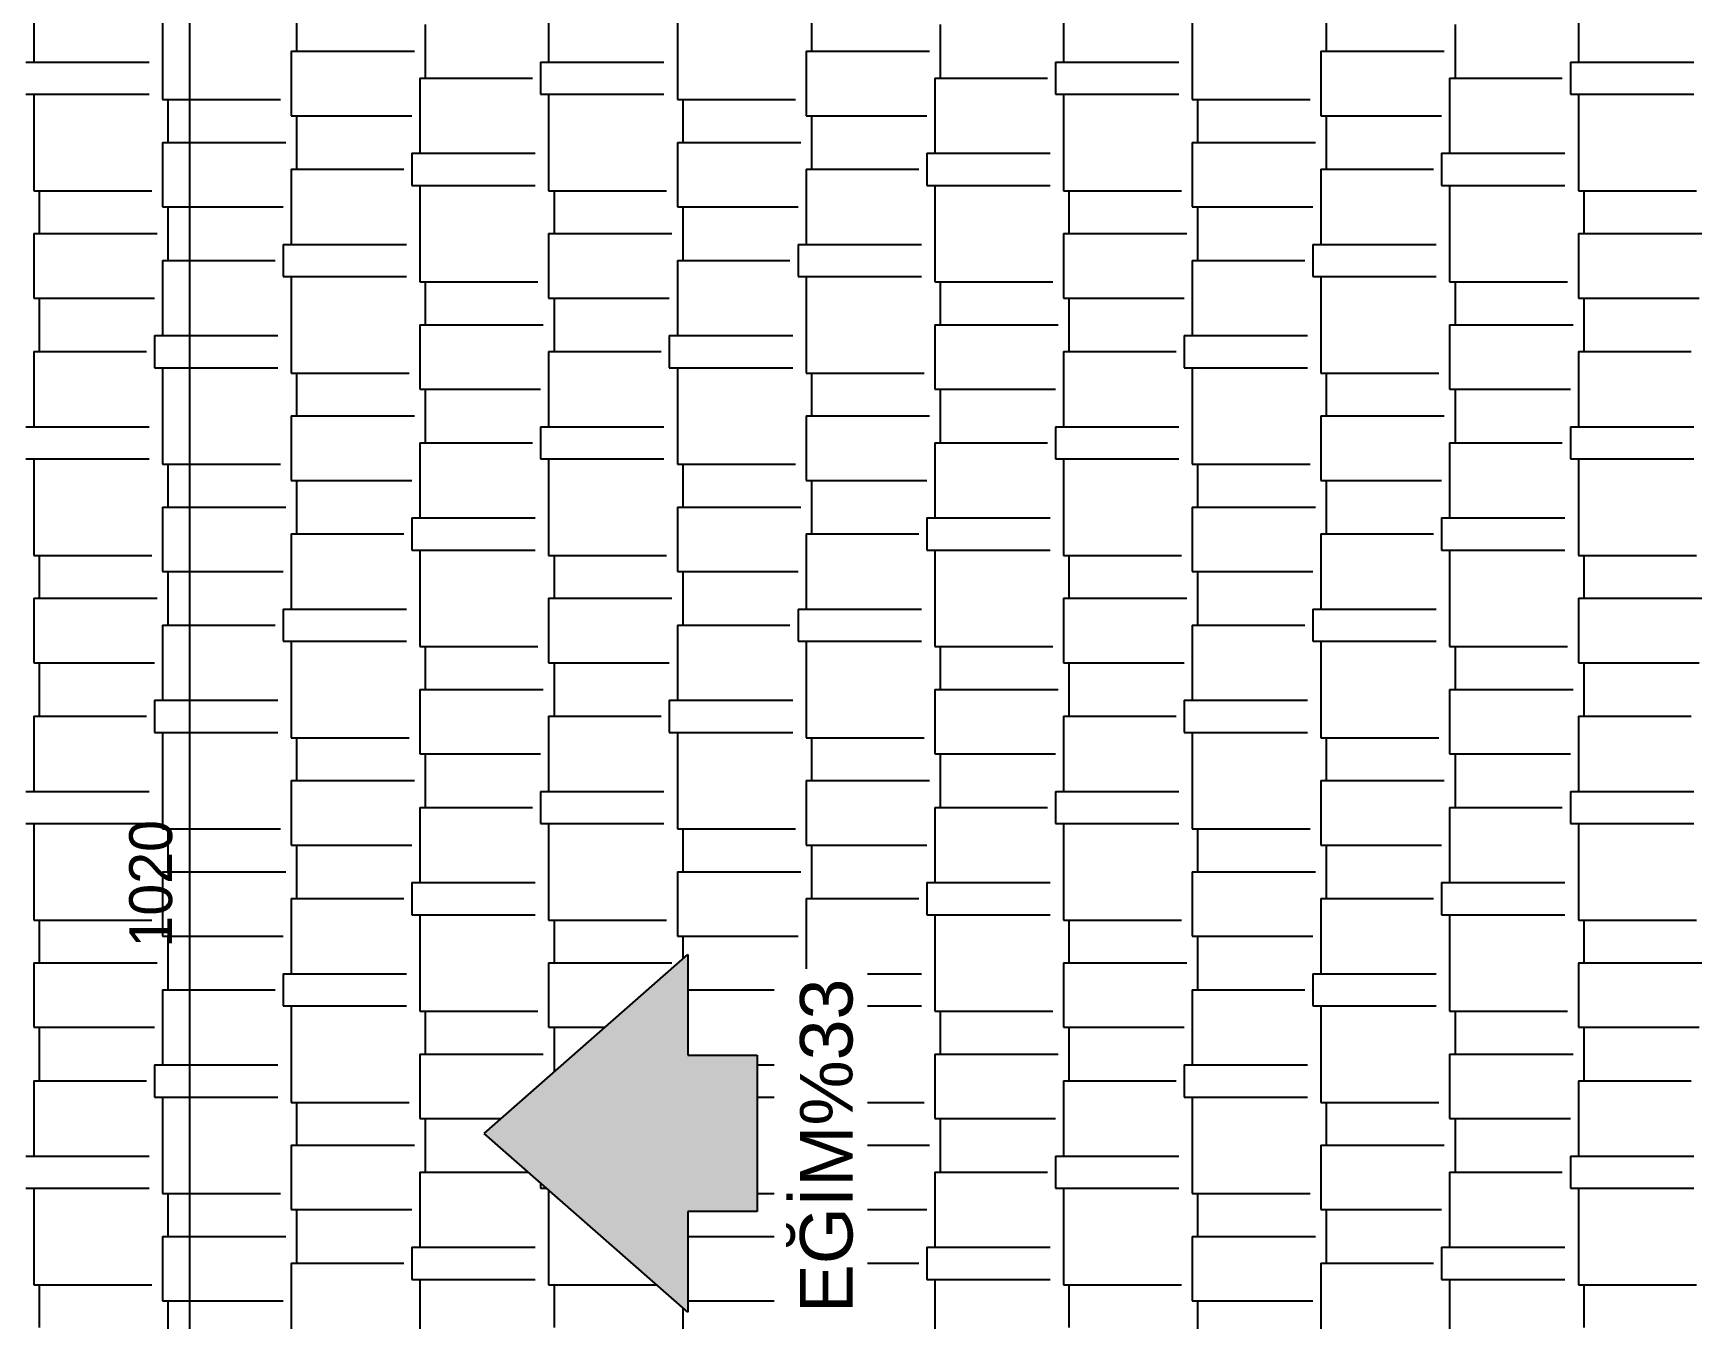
# Model space of a CAD drawing. Extents: x 182769.15 to 182771.38, y 101811.72 to 101812.21.
# Drawn here: x 182769.9969 to 182770.059, y 101812.0005 to 101812.0484 of the extents above; entities that cross this region are included whole.
import ezdxf

# ---------------------------------------------------------------- set-up
doc = ezdxf.new("R2010")
doc.units = 0
doc.header["$MEASUREMENT"] = 0
for name, color, linetype in [('Boya_Renk', 40, 'Continuous'), ('iç yatay', 3, 'Continuous'), ('TARAMA', 15, 'Continuous'), ('YAZıMAHAL', 4, 'Continuous')]:
    doc.layers.add(name, color=color, linetype=linetype)
doc.layers.add('Standard', color=7, linetype='Continuous', lineweight=25)
doc.styles.add('ARIAL', font='arial.ttf', dxfattribs={"height": 10})
doc.styles.add('İÇ ÖLÇÜ', font='stylu.ttf', dxfattribs={"height": 8})

msp = doc.modelspace()

# ---------------------------------------------------------------- hatches: boundary and pattern name
at = {"layer": 'Boya_Renk', "linetype": 'ByBlock', "lineweight": 18}
h = msp.add_hatch(color=7, dxfattribs=at)
h.dxf.hatch_style = 2
h.paths.add_polyline_path([(182770.021298, 101812.000753), (182770.013706, 101812.00742), (182770.021298, 101812.014088), (182770.021298, 101812.010338), (182770.023891, 101812.010338), (182770.023891, 101812.004503), (182770.021298, 101812.004503)])

# ---------------------------------------------------------------- linework, layer by layer
at = {"layer": 'iç yatay'}
msp.add_line((182770.002722, 101812.120224), (182770.002722, 101811.915424), dxfattribs=at)
at = {"layer": 'Standard', "color": 7, "linetype": 'ByBlock', "lineweight": 25}
for p, q in [((182770.013706, 101812.00742), (182770.021298, 101812.014088)), ((182770.021298, 101812.014088), (182770.021298, 101812.010338)), ((182770.021298, 101812.010338), (182770.023891, 101812.010338)), ((182770.023891, 101812.010338), (182770.023891, 101812.004503)), ((182770.021298, 101812.000753), (182770.013706, 101812.00742)), ((182770.021298, 101812.004503), (182770.021298, 101812.000753)), ((182770.023891, 101812.004503), (182770.021298, 101812.004503))]:
    msp.add_line(p, q, dxfattribs=at)
at = {"layer": 'TARAMA'}
for p, q in [((182769.996911, 101812.050174), (182769.996911, 101812.047374)), ((182770.016111, 101812.050174), (182770.016111, 101812.047374)), ((182770.035311, 101812.050174), (182770.035311, 101812.047374)), ((182770.054511, 101812.050174), (182770.054511, 101812.047374)), ((182770.001711, 101812.049574), (182770.001711, 101812.045974)), ((182770.020911, 101812.049574), (182770.020911, 101812.045974)), ((182770.040111, 101812.049574), (182770.040111, 101812.045974)), ((182770.006711, 101812.049374), (182770.006711, 101812.047774)), ((182770.025911, 101812.049374), (182770.025911, 101812.047774)), ((182770.045111, 101812.049374), (182770.045111, 101812.047774)), ((182770.011511, 101812.048774), (182770.011511, 101812.046774)), ((182770.030711, 101812.048774), (182770.030711, 101812.046774)), ((182770.049911, 101812.048774), (182770.049911, 101812.046774)), ((182770.006511, 101812.047774), (182770.006511, 101812.045374)), ((182770.006511, 101812.047774), (182770.011111, 101812.047774)), ((182770.025711, 101812.047774), (182770.025711, 101812.045374)), ((182770.025711, 101812.047774), (182770.030311, 101812.047774)), ((182770.044911, 101812.047774), (182770.044911, 101812.045374)), ((182770.044911, 101812.047774), (182770.049511, 101812.047774)), ((182769.996611, 101812.047374), (182770.001211, 101812.047374)), ((182770.015811, 101812.047374), (182770.015811, 101812.046174)), ((182770.015811, 101812.047374), (182770.020411, 101812.047374)), ((182770.035011, 101812.047374), (182770.035011, 101812.046174)), ((182770.035011, 101812.047374), (182770.039611, 101812.047374)), ((182770.054211, 101812.047374), (182770.054211, 101812.046174)), ((182770.054211, 101812.047374), (182770.058811, 101812.047374)), ((182770.011311, 101812.046774), (182770.011311, 101812.043974)), ((182770.011311, 101812.046774), (182770.015511, 101812.046774)), ((182770.030511, 101812.046774), (182770.030511, 101812.043974)), ((182770.030511, 101812.046774), (182770.034711, 101812.046774)), ((182770.049711, 101812.046774), (182770.049711, 101812.043974)), ((182770.049711, 101812.046774), (182770.053911, 101812.046774)), ((182769.996611, 101812.046174), (182770.001211, 101812.046174)), ((182769.996911, 101812.046174), (182769.996911, 101812.042574)), ((182770.001711, 101812.045974), (182770.006111, 101812.045974)), ((182770.001911, 101812.045974), (182770.001911, 101812.044374)), ((182770.015811, 101812.046174), (182770.020411, 101812.046174)), ((182770.016111, 101812.046174), (182770.016111, 101812.042574)), ((182770.020911, 101812.045974), (182770.025311, 101812.045974)), ((182770.021111, 101812.045974), (182770.021111, 101812.044374)), ((182770.035011, 101812.046174), (182770.039611, 101812.046174)), ((182770.035311, 101812.046174), (182770.035311, 101812.042574)), ((182770.040111, 101812.045974), (182770.044511, 101812.045974)), ((182770.040311, 101812.045974), (182770.040311, 101812.044374)), ((182770.054211, 101812.046174), (182770.058811, 101812.046174)), ((182770.054511, 101812.046174), (182770.054511, 101812.042574)), ((182770.006511, 101812.045374), (182770.011011, 101812.045374)), ((182770.006711, 101812.045374), (182770.006711, 101812.043374)), ((182770.025711, 101812.045374), (182770.030211, 101812.045374)), ((182770.025911, 101812.045374), (182770.025911, 101812.043374)), ((182770.044911, 101812.045374), (182770.049411, 101812.045374)), ((182770.045111, 101812.045374), (182770.045111, 101812.043374)), ((182770.001711, 101812.044374), (182770.001711, 101812.041974)), ((182770.001711, 101812.044374), (182770.006311, 101812.044374)), ((182770.011011, 101812.043974), (182770.011011, 101812.042774)), ((182770.011011, 101812.043974), (182770.015611, 101812.043974)), ((182770.020911, 101812.044374), (182770.020911, 101812.041974)), ((182770.020911, 101812.044374), (182770.025511, 101812.044374)), ((182770.030211, 101812.043974), (182770.030211, 101812.042774)), ((182770.030211, 101812.043974), (182770.034811, 101812.043974)), ((182770.040111, 101812.044374), (182770.040111, 101812.041974)), ((182770.040111, 101812.044374), (182770.044711, 101812.044374)), ((182770.049411, 101812.043974), (182770.049411, 101812.042774)), ((182770.049411, 101812.043974), (182770.054011, 101812.043974)), ((182770.006511, 101812.043374), (182770.006511, 101812.040574)), ((182770.006511, 101812.043374), (182770.010711, 101812.043374)), ((182770.025711, 101812.043374), (182770.025711, 101812.040574)), ((182770.025711, 101812.043374), (182770.029911, 101812.043374)), ((182770.044911, 101812.043374), (182770.044911, 101812.040574)), ((182770.044911, 101812.043374), (182770.049111, 101812.043374)), ((182770.011011, 101812.042774), (182770.015611, 101812.042774)), ((182770.011311, 101812.042774), (182770.011311, 101812.039174)), ((182770.030211, 101812.042774), (182770.034811, 101812.042774)), ((182770.030511, 101812.042774), (182770.030511, 101812.039174)), ((182770.049411, 101812.042774), (182770.054011, 101812.042774)), ((182770.049711, 101812.042774), (182770.049711, 101812.039174)), ((182769.996911, 101812.042574), (182770.001311, 101812.042574)), ((182769.997111, 101812.042574), (182769.997111, 101812.040974)), ((182770.001711, 101812.041974), (182770.006211, 101812.041974)), ((182770.001911, 101812.041974), (182770.001911, 101812.039974)), ((182770.016111, 101812.042574), (182770.020511, 101812.042574)), ((182770.016311, 101812.042574), (182770.016311, 101812.040974)), ((182770.020911, 101812.041974), (182770.025411, 101812.041974)), ((182770.021111, 101812.041974), (182770.021111, 101812.039974)), ((182770.035311, 101812.042574), (182770.039711, 101812.042574)), ((182770.035511, 101812.042574), (182770.035511, 101812.040974)), ((182770.040111, 101812.041974), (182770.044611, 101812.041974)), ((182770.040311, 101812.041974), (182770.040311, 101812.039974)), ((182770.054511, 101812.042574), (182770.058911, 101812.042574)), ((182770.054711, 101812.042574), (182770.054711, 101812.040974)), ((182769.996911, 101812.040974), (182769.996911, 101812.038574)), ((182769.996911, 101812.040974), (182770.001511, 101812.040974)), ((182770.016111, 101812.040974), (182770.016111, 101812.038574)), ((182770.016111, 101812.040974), (182770.020711, 101812.040974)), ((182770.035311, 101812.040974), (182770.035311, 101812.038574)), ((182770.035311, 101812.040974), (182770.039911, 101812.040974)), ((182770.054511, 101812.040974), (182770.054511, 101812.038574)), ((182770.054511, 101812.040974), (182770.059111, 101812.040974)), ((182770.006211, 101812.040574), (182770.006211, 101812.039374)), ((182770.006211, 101812.040574), (182770.010811, 101812.040574)), ((182770.025411, 101812.040574), (182770.025411, 101812.039374)), ((182770.025411, 101812.040574), (182770.030011, 101812.040574)), ((182770.044611, 101812.040574), (182770.044611, 101812.039374)), ((182770.044611, 101812.040574), (182770.049211, 101812.040574)), ((182770.001711, 101812.039974), (182770.001711, 101812.037174)), ((182770.001711, 101812.039974), (182770.005911, 101812.039974)), ((182770.020911, 101812.039974), (182770.020911, 101812.037174)), ((182770.020911, 101812.039974), (182770.025111, 101812.039974)), ((182770.040111, 101812.039974), (182770.040111, 101812.037174)), ((182770.040111, 101812.039974), (182770.044311, 101812.039974)), ((182770.006211, 101812.039374), (182770.010811, 101812.039374)), ((182770.006511, 101812.039374), (182770.006511, 101812.035774)), ((182770.011311, 101812.039174), (182770.015711, 101812.039174)), ((182770.011511, 101812.039174), (182770.011511, 101812.037574)), ((182770.025411, 101812.039374), (182770.030011, 101812.039374)), ((182770.025711, 101812.039374), (182770.025711, 101812.035774)), ((182770.030511, 101812.039174), (182770.034911, 101812.039174)), ((182770.030711, 101812.039174), (182770.030711, 101812.037574)), ((182770.044611, 101812.039374), (182770.049211, 101812.039374)), ((182770.044911, 101812.039374), (182770.044911, 101812.035774)), ((182770.049711, 101812.039174), (182770.054111, 101812.039174)), ((182770.049911, 101812.039174), (182770.049911, 101812.037574)), ((182769.996911, 101812.038574), (182770.001411, 101812.038574)), ((182769.997111, 101812.038574), (182769.997111, 101812.036574)), ((182770.016111, 101812.038574), (182770.020611, 101812.038574)), ((182770.016311, 101812.038574), (182770.016311, 101812.036574)), ((182770.035311, 101812.038574), (182770.039811, 101812.038574)), ((182770.035511, 101812.038574), (182770.035511, 101812.036574)), ((182770.054511, 101812.038574), (182770.059011, 101812.038574)), ((182770.054711, 101812.038574), (182770.054711, 101812.036574)), ((182770.001411, 101812.037174), (182770.001411, 101812.035974)), ((182770.001411, 101812.037174), (182770.006011, 101812.037174)), ((182770.011311, 101812.037574), (182770.011311, 101812.035174)), ((182770.011311, 101812.037574), (182770.015911, 101812.037574)), ((182770.020611, 101812.037174), (182770.020611, 101812.035974)), ((182770.020611, 101812.037174), (182770.025211, 101812.037174)), ((182770.030511, 101812.037574), (182770.030511, 101812.035174)), ((182770.030511, 101812.037574), (182770.035111, 101812.037574)), ((182770.039811, 101812.037174), (182770.039811, 101812.035974)), ((182770.039811, 101812.037174), (182770.044411, 101812.037174)), ((182770.049711, 101812.037574), (182770.049711, 101812.035174)), ((182770.049711, 101812.037574), (182770.054311, 101812.037574)), ((182769.996911, 101812.036574), (182769.996911, 101812.033774)), ((182769.996911, 101812.036574), (182770.001111, 101812.036574)), ((182770.016111, 101812.036574), (182770.016111, 101812.033774)), ((182770.016111, 101812.036574), (182770.020311, 101812.036574)), ((182770.035311, 101812.036574), (182770.035311, 101812.033774)), ((182770.035311, 101812.036574), (182770.039511, 101812.036574)), ((182770.054511, 101812.036574), (182770.054511, 101812.033774)), ((182770.054511, 101812.036574), (182770.058711, 101812.036574)), ((182770.001411, 101812.035974), (182770.006011, 101812.035974)), ((182770.001711, 101812.035974), (182770.001711, 101812.032374)), ((182770.006511, 101812.035774), (182770.010911, 101812.035774)), ((182770.006711, 101812.035774), (182770.006711, 101812.034174)), ((182770.020611, 101812.035974), (182770.025211, 101812.035974)), ((182770.020911, 101812.035974), (182770.020911, 101812.032374)), ((182770.025711, 101812.035774), (182770.030111, 101812.035774)), ((182770.025911, 101812.035774), (182770.025911, 101812.034174)), ((182770.039811, 101812.035974), (182770.044411, 101812.035974)), ((182770.040111, 101812.035974), (182770.040111, 101812.032374)), ((182770.044911, 101812.035774), (182770.049311, 101812.035774)), ((182770.045111, 101812.035774), (182770.045111, 101812.034174)), ((182770.011311, 101812.035174), (182770.015811, 101812.035174)), ((182770.011511, 101812.035174), (182770.011511, 101812.033174)), ((182770.030511, 101812.035174), (182770.035011, 101812.035174)), ((182770.030711, 101812.035174), (182770.030711, 101812.033174)), ((182770.049711, 101812.035174), (182770.054211, 101812.035174)), ((182770.049911, 101812.035174), (182770.049911, 101812.033174)), ((182770.006511, 101812.034174), (182770.006511, 101812.031774)), ((182770.006511, 101812.034174), (182770.011111, 101812.034174)), ((182770.025711, 101812.034174), (182770.025711, 101812.031774)), ((182770.025711, 101812.034174), (182770.030311, 101812.034174)), ((182770.044911, 101812.034174), (182770.044911, 101812.031774)), ((182770.044911, 101812.034174), (182770.049511, 101812.034174)), ((182769.996611, 101812.033774), (182770.001211, 101812.033774)), ((182770.015811, 101812.033774), (182770.015811, 101812.032574)), ((182770.015811, 101812.033774), (182770.020411, 101812.033774)), ((182770.035011, 101812.033774), (182770.035011, 101812.032574)), ((182770.035011, 101812.033774), (182770.039611, 101812.033774)), ((182770.054211, 101812.033774), (182770.054211, 101812.032574)), ((182770.054211, 101812.033774), (182770.058811, 101812.033774)), ((182770.011311, 101812.033174), (182770.011311, 101812.030374)), ((182770.011311, 101812.033174), (182770.015511, 101812.033174)), ((182770.030511, 101812.033174), (182770.030511, 101812.030374)), ((182770.030511, 101812.033174), (182770.034711, 101812.033174)), ((182770.049711, 101812.033174), (182770.049711, 101812.030374)), ((182770.049711, 101812.033174), (182770.053911, 101812.033174)), ((182769.996611, 101812.032574), (182770.001211, 101812.032574)), ((182769.996911, 101812.032574), (182769.996911, 101812.028974)), ((182770.001711, 101812.032374), (182770.006111, 101812.032374)), ((182770.001911, 101812.032374), (182770.001911, 101812.030774)), ((182770.015811, 101812.032574), (182770.020411, 101812.032574)), ((182770.016111, 101812.032574), (182770.016111, 101812.028974)), ((182770.020911, 101812.032374), (182770.025311, 101812.032374)), ((182770.021111, 101812.032374), (182770.021111, 101812.030774)), ((182770.035011, 101812.032574), (182770.039611, 101812.032574)), ((182770.035311, 101812.032574), (182770.035311, 101812.028974)), ((182770.040111, 101812.032374), (182770.044511, 101812.032374)), ((182770.040311, 101812.032374), (182770.040311, 101812.030774)), ((182770.054211, 101812.032574), (182770.058811, 101812.032574)), ((182770.054511, 101812.032574), (182770.054511, 101812.028974)), ((182770.006511, 101812.031774), (182770.011011, 101812.031774)), ((182770.006711, 101812.031774), (182770.006711, 101812.029774)), ((182770.025711, 101812.031774), (182770.030211, 101812.031774)), ((182770.025911, 101812.031774), (182770.025911, 101812.029774)), ((182770.044911, 101812.031774), (182770.049411, 101812.031774)), ((182770.045111, 101812.031774), (182770.045111, 101812.029774)), ((182770.001711, 101812.030774), (182770.001711, 101812.028374)), ((182770.001711, 101812.030774), (182770.006311, 101812.030774)), ((182770.011011, 101812.030374), (182770.011011, 101812.029174)), ((182770.011011, 101812.030374), (182770.015611, 101812.030374)), ((182770.020911, 101812.030774), (182770.020911, 101812.028374)), ((182770.020911, 101812.030774), (182770.025511, 101812.030774)), ((182770.030211, 101812.030374), (182770.030211, 101812.029174)), ((182770.030211, 101812.030374), (182770.034811, 101812.030374)), ((182770.040111, 101812.030774), (182770.040111, 101812.028374)), ((182770.040111, 101812.030774), (182770.044711, 101812.030774)), ((182770.049411, 101812.030374), (182770.049411, 101812.029174)), ((182770.049411, 101812.030374), (182770.054011, 101812.030374)), ((182770.006511, 101812.029774), (182770.006511, 101812.026974)), ((182770.006511, 101812.029774), (182770.010711, 101812.029774)), ((182770.025711, 101812.029774), (182770.025711, 101812.026974)), ((182770.025711, 101812.029774), (182770.029911, 101812.029774)), ((182770.044911, 101812.029774), (182770.044911, 101812.026974)), ((182770.044911, 101812.029774), (182770.049111, 101812.029774)), ((182769.996911, 101812.028974), (182770.001311, 101812.028974)), ((182769.997111, 101812.028974), (182769.997111, 101812.027374)), ((182770.011011, 101812.029174), (182770.015611, 101812.029174)), ((182770.011311, 101812.029174), (182770.011311, 101812.025574)), ((182770.016111, 101812.028974), (182770.020511, 101812.028974)), ((182770.016311, 101812.028974), (182770.016311, 101812.027374)), ((182770.030211, 101812.029174), (182770.034811, 101812.029174)), ((182770.030511, 101812.029174), (182770.030511, 101812.025574)), ((182770.035311, 101812.028974), (182770.039711, 101812.028974)), ((182770.035511, 101812.028974), (182770.035511, 101812.027374)), ((182770.049411, 101812.029174), (182770.054011, 101812.029174)), ((182770.049711, 101812.029174), (182770.049711, 101812.025574)), ((182770.054511, 101812.028974), (182770.058911, 101812.028974)), ((182770.054711, 101812.028974), (182770.054711, 101812.027374)), ((182770.001711, 101812.028374), (182770.006211, 101812.028374)), ((182770.001911, 101812.028374), (182770.001911, 101812.026374)), ((182770.020911, 101812.028374), (182770.025411, 101812.028374)), ((182770.021111, 101812.028374), (182770.021111, 101812.026374)), ((182770.040111, 101812.028374), (182770.044611, 101812.028374)), ((182770.040311, 101812.028374), (182770.040311, 101812.026374)), ((182769.996911, 101812.027374), (182769.996911, 101812.024974)), ((182769.996911, 101812.027374), (182770.001511, 101812.027374)), ((182770.016111, 101812.027374), (182770.016111, 101812.024974)), ((182770.016111, 101812.027374), (182770.020711, 101812.027374)), ((182770.035311, 101812.027374), (182770.035311, 101812.024974)), ((182770.035311, 101812.027374), (182770.039911, 101812.027374)), ((182770.054511, 101812.027374), (182770.054511, 101812.024974)), ((182770.054511, 101812.027374), (182770.059111, 101812.027374)), ((182770.006211, 101812.026974), (182770.006211, 101812.025774)), ((182770.006211, 101812.026974), (182770.010811, 101812.026974)), ((182770.025411, 101812.026974), (182770.025411, 101812.025774)), ((182770.025411, 101812.026974), (182770.030011, 101812.026974)), ((182770.044611, 101812.026974), (182770.044611, 101812.025774)), ((182770.044611, 101812.026974), (182770.049211, 101812.026974)), ((182770.001711, 101812.026374), (182770.001711, 101812.023574)), ((182770.001711, 101812.026374), (182770.005911, 101812.026374)), ((182770.020911, 101812.026374), (182770.020911, 101812.023574)), ((182770.020911, 101812.026374), (182770.025111, 101812.026374)), ((182770.040111, 101812.026374), (182770.040111, 101812.023574)), ((182770.040111, 101812.026374), (182770.044311, 101812.026374)), ((182770.006211, 101812.025774), (182770.010811, 101812.025774)), ((182770.006511, 101812.025774), (182770.006511, 101812.022174)), ((182770.011311, 101812.025574), (182770.015711, 101812.025574)), ((182770.011511, 101812.025574), (182770.011511, 101812.023974)), ((182770.025411, 101812.025774), (182770.030011, 101812.025774)), ((182770.025711, 101812.025774), (182770.025711, 101812.022174)), ((182770.030511, 101812.025574), (182770.034911, 101812.025574)), ((182770.030711, 101812.025574), (182770.030711, 101812.023974)), ((182770.044611, 101812.025774), (182770.049211, 101812.025774)), ((182770.044911, 101812.025774), (182770.044911, 101812.022174)), ((182770.049711, 101812.025574), (182770.054111, 101812.025574)), ((182770.049911, 101812.025574), (182770.049911, 101812.023974)), ((182769.996911, 101812.024974), (182770.001411, 101812.024974)), ((182769.997111, 101812.024974), (182769.997111, 101812.022974)), ((182770.016111, 101812.024974), (182770.020611, 101812.024974)), ((182770.016311, 101812.024974), (182770.016311, 101812.022974)), ((182770.035311, 101812.024974), (182770.039811, 101812.024974)), ((182770.035511, 101812.024974), (182770.035511, 101812.022974)), ((182770.054511, 101812.024974), (182770.059011, 101812.024974)), ((182770.054711, 101812.024974), (182770.054711, 101812.022974)), ((182770.011311, 101812.023974), (182770.011311, 101812.021574)), ((182770.011311, 101812.023974), (182770.015911, 101812.023974)), ((182770.030511, 101812.023974), (182770.030511, 101812.021574)), ((182770.030511, 101812.023974), (182770.035111, 101812.023974)), ((182770.049711, 101812.023974), (182770.049711, 101812.021574)), ((182770.049711, 101812.023974), (182770.054311, 101812.023974)), ((182770.001411, 101812.023574), (182770.001411, 101812.022374)), ((182770.001411, 101812.023574), (182770.006011, 101812.023574)), ((182770.020611, 101812.023574), (182770.020611, 101812.022374)), ((182770.020611, 101812.023574), (182770.025211, 101812.023574)), ((182770.039811, 101812.023574), (182770.039811, 101812.022374)), ((182770.039811, 101812.023574), (182770.044411, 101812.023574)), ((182769.996911, 101812.022974), (182769.996911, 101812.020174)), ((182769.996911, 101812.022974), (182770.001111, 101812.022974)), ((182770.016111, 101812.022974), (182770.016111, 101812.020174)), ((182770.016111, 101812.022974), (182770.020311, 101812.022974)), ((182770.035311, 101812.022974), (182770.035311, 101812.020174)), ((182770.035311, 101812.022974), (182770.039511, 101812.022974)), ((182770.054511, 101812.022974), (182770.054511, 101812.020174)), ((182770.054511, 101812.022974), (182770.058711, 101812.022974)), ((182770.001411, 101812.022374), (182770.006011, 101812.022374)), ((182770.001711, 101812.022374), (182770.001711, 101812.018774)), ((182770.006511, 101812.022174), (182770.010911, 101812.022174)), ((182770.006711, 101812.022174), (182770.006711, 101812.020574)), ((182770.020611, 101812.022374), (182770.025211, 101812.022374)), ((182770.020911, 101812.022374), (182770.020911, 101812.018774)), ((182770.025711, 101812.022174), (182770.030111, 101812.022174)), ((182770.025911, 101812.022174), (182770.025911, 101812.020574)), ((182770.039811, 101812.022374), (182770.044411, 101812.022374)), ((182770.040111, 101812.022374), (182770.040111, 101812.018774)), ((182770.044911, 101812.022174), (182770.049311, 101812.022174)), ((182770.045111, 101812.022174), (182770.045111, 101812.020574)), ((182770.011311, 101812.021574), (182770.015811, 101812.021574)), ((182770.011511, 101812.021574), (182770.011511, 101812.019574)), ((182770.030511, 101812.021574), (182770.035011, 101812.021574)), ((182770.030711, 101812.021574), (182770.030711, 101812.019574)), ((182770.049711, 101812.021574), (182770.054211, 101812.021574)), ((182770.049911, 101812.021574), (182770.049911, 101812.019574)), ((182770.006511, 101812.020574), (182770.006511, 101812.018174)), ((182770.006511, 101812.020574), (182770.011111, 101812.020574)), ((182770.025711, 101812.020574), (182770.025711, 101812.018174)), ((182770.025711, 101812.020574), (182770.030311, 101812.020574)), ((182770.044911, 101812.020574), (182770.044911, 101812.018174)), ((182770.044911, 101812.020574), (182770.049511, 101812.020574)), ((182769.996611, 101812.020174), (182770.001211, 101812.020174)), ((182770.015811, 101812.020174), (182770.015811, 101812.018974)), ((182770.015811, 101812.020174), (182770.020411, 101812.020174)), ((182770.035011, 101812.020174), (182770.035011, 101812.018974)), ((182770.035011, 101812.020174), (182770.039611, 101812.020174)), ((182770.054211, 101812.020174), (182770.054211, 101812.018974)), ((182770.054211, 101812.020174), (182770.058811, 101812.020174)), ((182770.011311, 101812.019574), (182770.011311, 101812.016774)), ((182770.011311, 101812.019574), (182770.015511, 101812.019574)), ((182770.030511, 101812.019574), (182770.030511, 101812.016774)), ((182770.030511, 101812.019574), (182770.034711, 101812.019574)), ((182770.049711, 101812.019574), (182770.049711, 101812.016774)), ((182770.049711, 101812.019574), (182770.053911, 101812.019574)), ((182769.996611, 101812.018974), (182770.001211, 101812.018974)), ((182769.996911, 101812.018974), (182769.996911, 101812.015374)), ((182770.001711, 101812.018774), (182770.006111, 101812.018774)), ((182770.001911, 101812.018774), (182770.001911, 101812.017174)), ((182770.015811, 101812.018974), (182770.020411, 101812.018974)), ((182770.016111, 101812.018974), (182770.016111, 101812.015374)), ((182770.020911, 101812.018774), (182770.025311, 101812.018774)), ((182770.021111, 101812.018774), (182770.021111, 101812.017174)), ((182770.035011, 101812.018974), (182770.039611, 101812.018974)), ((182770.035311, 101812.018974), (182770.035311, 101812.015374)), ((182770.040111, 101812.018774), (182770.044511, 101812.018774)), ((182770.040311, 101812.018774), (182770.040311, 101812.017174)), ((182770.054211, 101812.018974), (182770.058811, 101812.018974)), ((182770.054511, 101812.018974), (182770.054511, 101812.015374)), ((182770.006511, 101812.018174), (182770.011011, 101812.018174)), ((182770.006711, 101812.018174), (182770.006711, 101812.016174)), ((182770.025711, 101812.018174), (182770.030211, 101812.018174)), ((182770.025911, 101812.018174), (182770.025911, 101812.016174)), ((182770.044911, 101812.018174), (182770.049411, 101812.018174)), ((182770.045111, 101812.018174), (182770.045111, 101812.016174)), ((182770.001711, 101812.017174), (182770.001711, 101812.014774)), ((182770.001711, 101812.017174), (182770.006311, 101812.017174)), ((182770.020911, 101812.017174), (182770.020911, 101812.014774)), ((182770.020911, 101812.017174), (182770.025511, 101812.017174)), ((182770.040111, 101812.017174), (182770.040111, 101812.014774)), ((182770.040111, 101812.017174), (182770.044711, 101812.017174)), ((182770.011011, 101812.016774), (182770.011011, 101812.015574)), ((182770.011011, 101812.016774), (182770.015611, 101812.016774)), ((182770.030211, 101812.016774), (182770.030211, 101812.015574)), ((182770.030211, 101812.016774), (182770.034811, 101812.016774)), ((182770.049411, 101812.016774), (182770.049411, 101812.015574)), ((182770.049411, 101812.016774), (182770.054011, 101812.016774)), ((182770.006511, 101812.016174), (182770.006511, 101812.013374)), ((182770.006511, 101812.016174), (182770.010711, 101812.016174)), ((182770.025711, 101812.016174), (182770.025711, 101812.013557)), ((182770.025711, 101812.016174), (182770.029911, 101812.016174)), ((182770.044911, 101812.016174), (182770.044911, 101812.013374)), ((182770.044911, 101812.016174), (182770.049111, 101812.016174)), ((182769.996911, 101812.015374), (182770.001311, 101812.015374)), ((182769.997111, 101812.015374), (182769.997111, 101812.013774)), ((182770.011011, 101812.015574), (182770.015611, 101812.015574)), ((182770.011311, 101812.015574), (182770.011311, 101812.011974)), ((182770.016111, 101812.015374), (182770.020511, 101812.015374)), ((182770.016311, 101812.015374), (182770.016311, 101812.013774)), ((182770.030211, 101812.015574), (182770.034811, 101812.015574)), ((182770.030511, 101812.015574), (182770.030511, 101812.011974)), ((182770.035311, 101812.015374), (182770.039711, 101812.015374)), ((182770.035511, 101812.015374), (182770.035511, 101812.013774)), ((182770.049411, 101812.015574), (182770.054011, 101812.015574)), ((182770.049711, 101812.015574), (182770.049711, 101812.011974)), ((182770.054511, 101812.015374), (182770.058911, 101812.015374)), ((182770.054711, 101812.015374), (182770.054711, 101812.013774)), ((182770.001711, 101812.014774), (182770.006211, 101812.014774)), ((182770.001911, 101812.014774), (182770.001911, 101812.012774)), ((182770.020911, 101812.014774), (182770.025411, 101812.014774)), ((182770.021111, 101812.014774), (182770.021111, 101812.013924)), ((182770.040111, 101812.014774), (182770.044611, 101812.014774)), ((182770.040311, 101812.014774), (182770.040311, 101812.012774)), ((182769.996911, 101812.013774), (182769.996911, 101812.011374)), ((182769.996911, 101812.013774), (182770.001511, 101812.013774)), ((182770.016111, 101812.013774), (182770.016111, 101812.011374)), ((182770.016111, 101812.013774), (182770.020711, 101812.013774)), ((182770.035311, 101812.013774), (182770.035311, 101812.011374)), ((182770.035311, 101812.013774), (182770.039911, 101812.013774)), ((182770.054511, 101812.013774), (182770.054511, 101812.011374)), ((182770.054511, 101812.013774), (182770.059111, 101812.013774)), ((182770.006211, 101812.013374), (182770.006211, 101812.012174)), ((182770.006211, 101812.013374), (182770.010811, 101812.013374)), ((182770.028005, 101812.013374), (182770.030011, 101812.013374)), ((182770.044611, 101812.013374), (182770.044611, 101812.012174)), ((182770.044611, 101812.013374), (182770.049211, 101812.013374)), ((182770.001711, 101812.012774), (182770.001711, 101812.009974)), ((182770.001711, 101812.012774), (182770.005911, 101812.012774)), ((182770.021298, 101812.012774), (182770.024527, 101812.012774)), ((182770.040111, 101812.012774), (182770.040111, 101812.009974)), ((182770.040111, 101812.012774), (182770.044311, 101812.012774)), ((182770.006211, 101812.012174), (182770.010811, 101812.012174)), ((182770.006511, 101812.012174), (182770.006511, 101812.008574)), ((182770.011311, 101812.011974), (182770.015711, 101812.011974)), ((182770.011511, 101812.011974), (182770.011511, 101812.010374)), ((182770.028005, 101812.012174), (182770.030011, 101812.012174)), ((182770.030511, 101812.011974), (182770.034911, 101812.011974)), ((182770.030711, 101812.011974), (182770.030711, 101812.010374)), ((182770.044611, 101812.012174), (182770.049211, 101812.012174)), ((182770.044911, 101812.012174), (182770.044911, 101812.008574)), ((182770.049711, 101812.011974), (182770.054111, 101812.011974)), ((182770.049911, 101812.011974), (182770.049911, 101812.010374)), ((182769.996911, 101812.011374), (182770.001411, 101812.011374)), ((182769.997111, 101812.011374), (182769.997111, 101812.009374)), ((182770.016111, 101812.011374), (182770.018208, 101812.011374)), ((182770.016311, 101812.011374), (182770.016311, 101812.009708)), ((182770.035311, 101812.011374), (182770.039811, 101812.011374)), ((182770.035511, 101812.011374), (182770.035511, 101812.009374)), ((182770.054511, 101812.011374), (182770.059011, 101812.011374)), ((182770.054711, 101812.011374), (182770.054711, 101812.009374)), ((182770.011311, 101812.010374), (182770.011311, 101812.007974)), ((182770.011311, 101812.010374), (182770.015911, 101812.010374)), ((182770.030511, 101812.010374), (182770.030511, 101812.007974)), ((182770.030511, 101812.010374), (182770.035111, 101812.010374)), ((182770.049711, 101812.010374), (182770.049711, 101812.007974)), ((182770.049711, 101812.010374), (182770.054311, 101812.010374)), ((182770.001411, 101812.009974), (182770.001411, 101812.008774)), ((182770.001411, 101812.009974), (182770.006011, 101812.009974)), ((182770.023891, 101812.009974), (182770.024527, 101812.009974)), ((182770.039811, 101812.009974), (182770.039811, 101812.008774)), ((182770.039811, 101812.009974), (182770.044411, 101812.009974)), ((182769.996911, 101812.009374), (182769.996911, 101812.006574)), ((182769.996911, 101812.009374), (182770.001111, 101812.009374)), ((182770.035311, 101812.009374), (182770.035311, 101812.006574)), ((182770.035311, 101812.009374), (182770.039511, 101812.009374)), ((182770.054511, 101812.009374), (182770.054511, 101812.006574)), ((182770.054511, 101812.009374), (182770.058711, 101812.009374)), ((182770.001411, 101812.008774), (182770.006011, 101812.008774)), ((182770.001711, 101812.008774), (182770.001711, 101812.005174)), ((182770.006511, 101812.008574), (182770.010911, 101812.008574)), ((182770.006711, 101812.008574), (182770.006711, 101812.006974)), ((182770.023891, 101812.008774), (182770.024527, 101812.008774)), ((182770.028005, 101812.008574), (182770.030111, 101812.008574)), ((182770.039811, 101812.008774), (182770.044411, 101812.008774)), ((182770.040111, 101812.008774), (182770.040111, 101812.005174)), ((182770.044911, 101812.008574), (182770.049311, 101812.008574)), ((182770.045111, 101812.008574), (182770.045111, 101812.006974)), ((182770.011311, 101812.007974), (182770.014336, 101812.007974)), ((182770.011511, 101812.007974), (182770.011511, 101812.005974)), ((182770.030511, 101812.007974), (182770.035011, 101812.007974)), ((182770.030711, 101812.007974), (182770.030711, 101812.005974)), ((182770.049711, 101812.007974), (182770.054211, 101812.007974)), ((182770.049911, 101812.007974), (182770.049911, 101812.005974)), ((182770.006511, 101812.006974), (182770.006511, 101812.004574)), ((182770.006511, 101812.006974), (182770.011111, 101812.006974)), ((182770.028005, 101812.006974), (182770.030311, 101812.006974)), ((182770.044911, 101812.006974), (182770.044911, 101812.004574)), ((182770.044911, 101812.006974), (182770.049511, 101812.006974)), ((182769.996611, 101812.006574), (182770.001211, 101812.006574)), ((182770.011311, 101812.005974), (182770.011311, 101812.003174)), ((182770.011311, 101812.005974), (182770.015353, 101812.005974)), ((182770.030511, 101812.005974), (182770.030511, 101812.003174)), ((182770.030511, 101812.005974), (182770.034711, 101812.005974)), ((182770.035011, 101812.006574), (182770.035011, 101812.005374)), ((182770.035011, 101812.006574), (182770.039611, 101812.006574)), ((182770.049711, 101812.005974), (182770.049711, 101812.003174)), ((182770.049711, 101812.005974), (182770.053911, 101812.005974)), ((182770.054211, 101812.006574), (182770.054211, 101812.005374)), ((182770.054211, 101812.006574), (182770.058811, 101812.006574)), ((182769.996611, 101812.005374), (182770.001211, 101812.005374)), ((182769.996911, 101812.005374), (182769.996911, 101812.001774)), ((182770.015811, 101812.005572), (182770.015811, 101812.005374)), ((182770.015811, 101812.005374), (182770.016036, 101812.005374)), ((182770.035011, 101812.005374), (182770.039611, 101812.005374)), ((182770.035311, 101812.005374), (182770.035311, 101812.001774)), ((182770.054211, 101812.005374), (182770.058811, 101812.005374)), ((182770.054511, 101812.005374), (182770.054511, 101812.001774)), ((182770.001711, 101812.005174), (182770.006111, 101812.005174)), ((182770.001911, 101812.005174), (182770.001911, 101812.003574)), ((182770.016111, 101812.005308), (182770.016111, 101812.001774)), ((182770.023891, 101812.005174), (182770.024527, 101812.005174)), ((182770.040111, 101812.005174), (182770.044511, 101812.005174)), ((182770.040311, 101812.005174), (182770.040311, 101812.003574)), ((182770.006511, 101812.004574), (182770.011011, 101812.004574)), ((182770.006711, 101812.004574), (182770.006711, 101812.002574)), ((182770.028005, 101812.004574), (182770.030211, 101812.004574)), ((182770.044911, 101812.004574), (182770.049411, 101812.004574)), ((182770.045111, 101812.004574), (182770.045111, 101812.002574)), ((182770.001711, 101812.003574), (182770.001711, 101812.001174)), ((182770.001711, 101812.003574), (182770.006311, 101812.003574)), ((182770.021298, 101812.003574), (182770.024527, 101812.003574)), ((182770.040111, 101812.003574), (182770.040111, 101812.001174)), ((182770.040111, 101812.003574), (182770.044711, 101812.003574)), ((182770.011011, 101812.003174), (182770.011011, 101812.001974)), ((182770.011011, 101812.003174), (182770.015611, 101812.003174)), ((182770.030211, 101812.003174), (182770.030211, 101812.001974)), ((182770.030211, 101812.003174), (182770.034811, 101812.003174)), ((182770.049411, 101812.003174), (182770.049411, 101812.001974)), ((182770.049411, 101812.003174), (182770.054011, 101812.003174)), ((182770.006511, 101812.002574), (182770.006511, 101811.999774)), ((182770.006511, 101812.002574), (182770.010711, 101812.002574)), ((182770.028005, 101812.002574), (182770.029911, 101812.002574)), ((182770.044911, 101812.002574), (182770.044911, 101811.999774)), ((182770.044911, 101812.002574), (182770.049111, 101812.002574)), ((182769.996911, 101812.001774), (182770.001311, 101812.001774)), ((182769.997111, 101812.001774), (182769.997111, 101812.000174)), ((182770.011011, 101812.001974), (182770.015611, 101812.001974)), ((182770.011311, 101812.001974), (182770.011311, 101811.998374)), ((182770.016111, 101812.001774), (182770.020136, 101812.001774)), ((182770.016311, 101812.001774), (182770.016311, 101812.000174)), ((182770.030211, 101812.001974), (182770.034811, 101812.001974)), ((182770.030511, 101812.001974), (182770.030511, 101811.998374)), ((182770.035311, 101812.001774), (182770.039711, 101812.001774)), ((182770.035511, 101812.001774), (182770.035511, 101812.000174)), ((182770.049411, 101812.001974), (182770.054011, 101812.001974)), ((182770.049711, 101812.001974), (182770.049711, 101811.998374)), ((182770.054511, 101812.001774), (182770.058911, 101812.001774)), ((182770.054711, 101812.001774), (182770.054711, 101812.000174)), ((182770.001711, 101812.001174), (182770.006211, 101812.001174)), ((182770.001911, 101812.001174), (182770.001911, 101811.999174)), ((182770.021298, 101812.001174), (182770.024527, 101812.001174)), ((182770.040111, 101812.001174), (182770.044611, 101812.001174)), ((182770.040311, 101812.001174), (182770.040311, 101811.999174)), ((182770.021111, 101812.000917), (182770.021111, 101811.999174))]:
    msp.add_line(p, q, dxfattribs=at)

# ---------------------------------------------------------------- texts
at = {"layer": 'iç yatay', "color": 11, "style": 'İÇ ÖLÇÜ'}
msp.add_text('1020', height=0.0016, rotation=90, dxfattribs=at).set_placement((182770.00207, 101812.014346))
at = {"layer": 'YAZıMAHAL', "style": 'ARIAL'}
msp.add_text('EĞİM%33', height=0.00196, rotation=90, dxfattribs=at).set_placement((182770.027443, 101812.000713))

doc.saveas('drawing.dxf')
